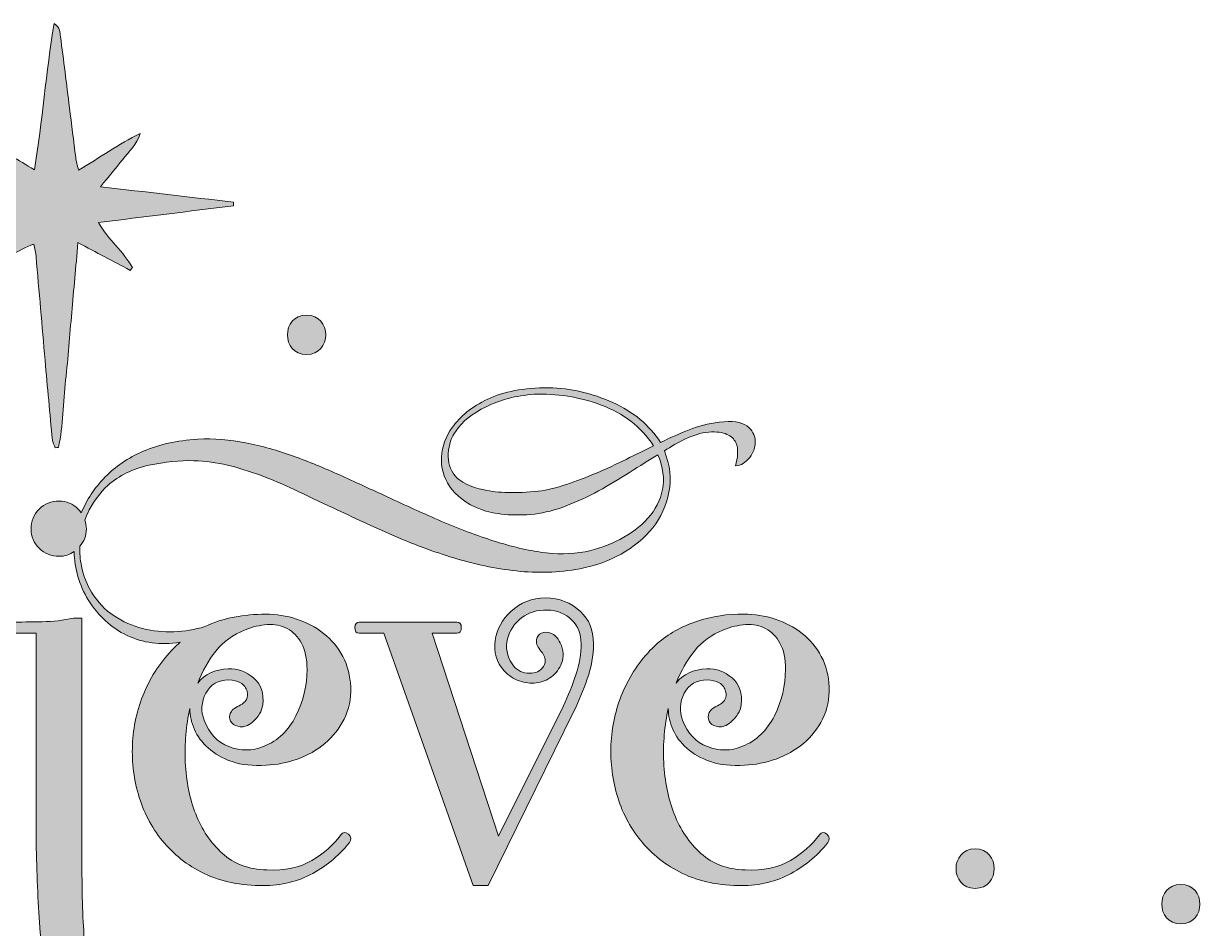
# Model space of a CAD drawing. Header units: inches. Extents: x 95 to 987, y -1033 to -47.
# Drawn here: x 500.7 to 911.5, y -361.4 to -47 of the extents above; entities that cross this region are included whole.
import ezdxf

# ---------------------------------------------------------------- set-up
doc = ezdxf.new("R2010")
doc.units = ezdxf.units.IN
doc.header["$MEASUREMENT"] = 0
doc.layers.add('Layer 1', color=7, linetype='Continuous')

# ---------------------------------------------------------------- blocks, each defined once
blk = doc.blocks.new('block 2')
at = {"layer": 'Layer 1', "true_color": 0x71020c}
h = blk.add_hatch(color=16, dxfattribs=at)
h.dxf.hatch_style = 2
edge = h.paths.add_edge_path()
edge.add_spline(control_points=[(497.9, -115.93), (494.19, -121.01), (490.85, -125.56), (487.52, -130.11), (487.79, -130.44), (488.07, -130.76), (488.34, -131.09), (493.97, -129.57), (498.58, -125.56), (504.27, -123.62), (504.55, -125.2), (504.9, -126.57), (505.02, -127.96), (506.09, -139.99), (507.11, -152.03), (508.17, -164.06), (508.98, -173.28), (509.82, -182.5), (510.71, -191.71), (510.8, -192.63), (511.33, -193.5), (511.66, -194.39), (512.04, -194.36), (512.41, -194.33), (512.78, -194.3), (514.52, -186.62), (514.39, -178.67), (515.29, -170.87), (516.19, -163.08), (516.73, -155.25), (517.42, -147.43), (518.13, -139.53), (518.82, -131.63), (519.57, -123.1), (526.02, -126.53), (531.86, -129.63), (537.7, -132.74), (537.99, -132.43), (538.27, -132.12), (538.56, -131.81), (535.41, -126.28), (530.17, -122.18), (526.68, -116.14), (542.64, -114.15), (558.1, -112.23), (573.55, -110.3), (573.56, -109.89), (573.56, -109.47), (573.57, -109.05), (558.45, -107.29), (543.33, -105.54), (527.39, -103.68), (530.31, -100.11), (532.74, -97.28), (535.01, -94.32), (537.21, -91.46), (540.14, -89.08), (541.15, -85.2), (533.74, -88.82), (527.12, -93.67), (519.76, -97.92), (519.37, -96.17), (518.98, -94.85), (518.81, -93.51), (518.05, -87.75), (517.36, -81.99), (516.64, -76.23), (515.6, -67.98), (514.6, -59.73), (513.49, -51.49), (513.3, -50.13), (513.5, -48.41), (511.29, -47.02), (508.41, -64.06), (507.3, -80.81), (504.48, -97.8), (501.41, -95.95), (498.99, -94.52), (496.59, -93.05), (494.18, -91.58), (491.85, -89.96), (489.36, -88.65), (487.03, -87.42), (485.16, -85.07), (481.26, -85.09), (486.52, -91.42), (491.28, -97.15), (496.67, -103.63), (488.28, -104.62), (480.72, -105.43), (473.18, -106.44), (465.81, -107.43), (458.31, -107.67), (451.05, -109.36), (451.07, -109.73), (451.08, -110.1), (451.1, -110.47), (466.45, -112.26), (481.79, -114.05), (497.9, -115.93)], knot_values=[0, 0, 0, 0, 1, 1, 1, 2, 2, 2, 3, 3, 3, 4, 4, 4, 5, 5, 5, 6, 6, 6, 7, 7, 7, 8, 8, 8, 9, 9, 9, 10, 10, 10, 11, 11, 11, 12, 12, 12, 13, 13, 13, 14, 14, 14, 15, 15, 15, 16, 16, 16, 17, 17, 17, 18, 18, 18, 19, 19, 19, 20, 20, 20, 21, 21, 21, 22, 22, 22, 23, 23, 23, 24, 24, 24, 25, 25, 25, 26, 26, 26, 27, 27, 27, 28, 28, 28, 29, 29, 29, 30, 30, 30, 31, 31, 31, 32, 32, 32, 33, 33, 33, 33], degree=3, periodic=1)
h = blk.add_hatch(color=16, dxfattribs=at)
h.dxf.hatch_style = 2
edge = h.paths.add_edge_path()
edge.add_spline(control_points=[(598.98, -162.01), (607.83, -162.01), (607.84, -148.27), (598.98, -148.27), (590.14, -148.27), (590.13, -162.01), (598.98, -162.01)], knot_values=[0, 0, 0, 0, 1, 1, 1, 2, 2, 2, 2], degree=3, periodic=1)
h = blk.add_hatch(color=16, dxfattribs=at)
h.dxf.hatch_style = 2
edge = h.paths.add_edge_path()
edge.add_spline(control_points=[(561.16, -191.42), (553.93, -191.88), (547.63, -193.27), (542.28, -195.61), (536.93, -197.95), (532.52, -200.92), (529.05, -204.54), (525.31, -208.38), (522.54, -212.54), (520.74, -217.02), (520.42, -216.58), (520.08, -216.14), (519.67, -215.73), (517.79, -213.85), (515.56, -212.9), (513, -212.9), (510.29, -212.9), (507.99, -213.85), (506.11, -215.73), (504.22, -217.62), (503.28, -219.91), (503.28, -222.63), (503.28, -225.19), (504.22, -227.41), (506.11, -229.3), (507.99, -231.18), (510.29, -232.12), (513, -232.12), (514.96, -232.12), (516.72, -231.56), (518.28, -230.46), (518.36, -236.44), (519.97, -242.04), (523.18, -247.27), (526.64, -252.85), (531.13, -256.96), (536.63, -259.59), (542.13, -262.23), (548.27, -263.02), (555.06, -261.97), (555.06, -261.97), (554.6, -262.42), (554.6, -262.42), (549.93, -266.64), (546.24, -271.62), (543.53, -277.34), (540.81, -283.07), (539.19, -289.06), (538.66, -295.32), (538.13, -301.57), (538.66, -307.72), (540.25, -313.74), (541.83, -319.78), (544.46, -325.2), (548.16, -330.02), (551.85, -334.85), (556.56, -338.77), (562.29, -341.78), (568.02, -344.8), (574.8, -346.38), (582.64, -346.53), (589.12, -346.68), (594.96, -345.43), (600.16, -342.8), (605.36, -340.16), (609.92, -336.43), (613.84, -331.61), (614.6, -330.55), (614.48, -329.57), (613.5, -328.67), (612.52, -327.76), (611.66, -327.84), (610.9, -328.89), (608.34, -332.36), (604.99, -335.34), (600.84, -337.82), (596.69, -340.31), (591.46, -341.41), (585.13, -341.1), (578.95, -340.95), (573.82, -339.03), (569.75, -335.34), (565.68, -331.65), (562.59, -327.08), (560.48, -321.66), (558.37, -316.23), (557.17, -310.24), (556.87, -303.68), (556.56, -297.13), (557.09, -290.91), (558.45, -285.03), (558.45, -287.44), (558.97, -289.86), (560.03, -292.27), (561.08, -294.68), (562.7, -296.87), (564.89, -298.82), (567.07, -300.78), (569.83, -302.33), (573.14, -303.46), (576.46, -304.59), (580.38, -305), (584.9, -304.7), (588.67, -304.55), (592.32, -303.83), (595.87, -302.55), (599.41, -301.27), (602.57, -299.46), (605.36, -297.13), (608.15, -294.79), (610.37, -291.97), (612.03, -288.65), (613.69, -285.33), (614.44, -281.64), (614.3, -277.57), (614.14, -273.65), (613.24, -270.11), (611.58, -266.94), (609.92, -263.78), (607.7, -261.1), (604.91, -258.91), (602.12, -256.73), (598.99, -255.07), (595.53, -253.94), (592.06, -252.81), (588.44, -252.24), (584.68, -252.24), (581.06, -252.24), (577.44, -252.58), (573.82, -253.26), (570.21, -253.94), (566.81, -255.04), (563.65, -256.54), (560.18, -257.6), (556.6, -258.2), (552.91, -258.35), (549.21, -258.5), (545.6, -258.12), (542.05, -257.22), (538.51, -256.31), (535.2, -254.85), (532.11, -252.81), (529.02, -250.78), (526.42, -248.03), (524.31, -244.56), (522.65, -241.84), (521.48, -238.83), (520.8, -235.51), (520.33, -233.22), (520.15, -230.93), (520.22, -228.64), (521.71, -226.9), (522.5, -224.9), (522.5, -222.63), (522.5, -221.52), (522.3, -220.5), (521.99, -219.53), (522.42, -218.32), (522.92, -217.13), (523.52, -215.96), (525.1, -212.87), (527.25, -210.04), (529.96, -207.48), (533.88, -204.01), (538.62, -201.68), (544.2, -200.47), (549.78, -199.26), (554.98, -198.74), (559.8, -198.88), (563.88, -199.04), (567.79, -199.56), (571.56, -200.47), (575.33, -201.37), (579.14, -202.54), (582.98, -203.97), (586.82, -205.41), (590.82, -207.1), (594.96, -209.06), (599.11, -211.02), (603.59, -213.13), (608.42, -215.39), (615.05, -218.56), (621.87, -221.69), (628.88, -224.77), (635.89, -227.87), (642.97, -230.5), (650.13, -232.69), (657.29, -234.87), (664.52, -236.38), (671.84, -237.21), (679.15, -238.04), (686.5, -237.77), (693.88, -236.42), (699, -235.51), (703.79, -233.82), (708.24, -231.33), (712.69, -228.84), (716.34, -225.79), (719.21, -222.17), (722.07, -218.56), (723.95, -214.45), (724.86, -209.85), (725.76, -205.26), (725.23, -200.47), (723.27, -195.49), (725.54, -193.99), (727.98, -192.59), (730.63, -191.31), (733.26, -190.03), (735.94, -189.24), (738.65, -188.94), (741.37, -188.79), (743.47, -189.05), (744.98, -189.73), (746.49, -190.41), (747.51, -191.35), (748.03, -192.55), (748.56, -193.76), (748.79, -195.08), (748.71, -196.51), (748.63, -197.95), (748.37, -199.34), (747.92, -200.69), (749.88, -200.55), (751.54, -199.56), (752.89, -197.75), (754.25, -195.95), (754.89, -194.02), (754.82, -191.99), (754.74, -189.95), (753.76, -188.22), (751.88, -186.79), (749.99, -185.36), (746.79, -184.94), (742.27, -185.55), (738.5, -186), (735.03, -186.87), (731.87, -188.15), (728.7, -189.43), (725.38, -190.9), (721.92, -192.55), (718, -186.53), (712.46, -181.89), (705.3, -178.65), (698.14, -175.41), (690.72, -173.71), (683.03, -173.56), (674.44, -173.56), (667.39, -174.88), (661.89, -177.52), (656.39, -180.16), (652.28, -183.44), (649.57, -187.35), (647.31, -190.52), (646.06, -193.95), (645.84, -197.64), (645.61, -201.34), (646.55, -204.69), (648.66, -207.7), (650.92, -211.17), (654.5, -213.85), (659.4, -215.73), (664.3, -217.62), (670.59, -218.18), (678.28, -217.43), (681.75, -216.97), (685.37, -216.03), (689.13, -214.6), (692.9, -213.17), (696.63, -211.43), (700.33, -209.4), (704.02, -207.36), (707.64, -205.22), (711.18, -202.96), (714.72, -200.69), (718, -198.66), (721.02, -196.85), (722.82, -201.22), (723.35, -205.26), (722.6, -208.95), (721.84, -212.64), (720.15, -215.96), (717.51, -218.9), (714.87, -221.84), (711.63, -224.29), (707.79, -226.24), (703.94, -228.2), (699.91, -229.64), (695.69, -230.54), (690.86, -231.44), (685.7, -231.48), (680.2, -230.65), (674.7, -229.83), (668.97, -228.43), (663.02, -226.47), (657.06, -224.51), (650.96, -222.17), (644.71, -219.46), (638.45, -216.75), (632.16, -213.89), (625.83, -210.87), (620.85, -208.61), (615.73, -206.27), (610.45, -203.86), (605.17, -201.45), (599.82, -199.26), (594.4, -197.3), (588.97, -195.35), (583.47, -193.8), (577.89, -192.67), (572.32, -191.54), (566.74, -191.12), (561.16, -191.42)], knot_values=[0, 0, 0, 0, 1, 1, 1, 2, 2, 2, 3, 3, 3, 4, 4, 4, 5, 5, 5, 6, 6, 6, 7, 7, 7, 8, 8, 8, 9, 9, 9, 10, 10, 10, 11, 11, 11, 12, 12, 12, 13, 13, 13, 14, 14, 14, 15, 15, 15, 16, 16, 16, 17, 17, 17, 18, 18, 18, 19, 19, 19, 20, 20, 20, 21, 21, 21, 22, 22, 22, 23, 23, 23, 24, 24, 24, 25, 25, 25, 26, 26, 26, 27, 27, 27, 28, 28, 28, 29, 29, 29, 30, 30, 30, 31, 31, 31, 32, 32, 32, 33, 33, 33, 34, 34, 34, 35, 35, 35, 36, 36, 36, 37, 37, 37, 38, 38, 38, 39, 39, 39, 40, 40, 40, 41, 41, 41, 42, 42, 42, 43, 43, 43, 44, 44, 44, 45, 45, 45, 46, 46, 46, 47, 47, 47, 48, 48, 48, 49, 49, 49, 50, 50, 50, 51, 51, 51, 52, 52, 52, 53, 53, 53, 54, 54, 54, 55, 55, 55, 56, 56, 56, 57, 57, 57, 58, 58, 58, 59, 59, 59, 60, 60, 60, 61, 61, 61, 62, 62, 62, 63, 63, 63, 64, 64, 64, 65, 65, 65, 66, 66, 66, 67, 67, 67, 68, 68, 68, 69, 69, 69, 70, 70, 70, 71, 71, 71, 72, 72, 72, 73, 73, 73, 74, 74, 74, 75, 75, 75, 76, 76, 76, 77, 77, 77, 78, 78, 78, 79, 79, 79, 80, 80, 80, 81, 81, 81, 82, 82, 82, 83, 83, 83, 84, 84, 84, 85, 85, 85, 86, 86, 86, 87, 87, 87, 88, 88, 88, 89, 89, 89, 90, 90, 90, 91, 91, 91, 92, 92, 92, 93, 93, 93, 94, 94, 94, 95, 95, 95, 96, 96, 96, 97, 97, 97, 98, 98, 98, 99, 99, 99, 100, 100, 100, 101, 101, 101, 102, 102, 102, 103, 103, 103, 104, 104, 104, 104], degree=3, periodic=1)
edge = h.paths.add_edge_path()
edge.add_spline(control_points=[(567.49, -265.02), (570.05, -261.78), (573.44, -259.33), (577.67, -257.67), (580.23, -256.62), (582.79, -256.02), (585.35, -255.86), (587.91, -255.71), (590.21, -256.17), (592.25, -257.22), (594.29, -258.28), (595.94, -259.97), (597.22, -262.31), (598.5, -264.65), (599.15, -267.7), (599.15, -271.46), (599.15, -277.04), (597.86, -282.39), (595.3, -287.52), (592.74, -292.64), (589.04, -296.19), (584.22, -298.14), (580.15, -299.8), (576.08, -299.84), (572.01, -298.26), (567.94, -296.67), (565.08, -293.62), (563.42, -289.1), (562.21, -285.93), (562.4, -282.81), (563.99, -279.72), (565.57, -276.63), (568.24, -275.08), (572.01, -275.08), (573.52, -275.08), (574.88, -275.42), (576.08, -276.1), (577.29, -276.78), (578.04, -277.79), (578.35, -279.15), (578.65, -280.06), (578.57, -280.96), (578.12, -281.86), (577.67, -282.77), (576.61, -283.6), (574.95, -284.35), (573.44, -285.11), (572.58, -286.05), (572.35, -287.18), (572.13, -288.31), (572.35, -289.25), (573.03, -290), (573.71, -290.76), (574.69, -291.21), (575.97, -291.36), (577.25, -291.51), (578.65, -290.99), (580.15, -289.78), (582.26, -287.97), (583.47, -285.93), (583.77, -283.67), (584.22, -279.76), (583.17, -276.66), (580.6, -274.4), (578.04, -272.14), (575.1, -271.09), (571.79, -271.24), (567.11, -271.39), (563.57, -273.05), (561.16, -276.21), (562.82, -271.99), (564.93, -268.26), (567.49, -265.02)], knot_values=[0, 0, 0, 0, 1, 1, 1, 2, 2, 2, 3, 3, 3, 4, 4, 4, 5, 5, 5, 6, 6, 6, 7, 7, 7, 8, 8, 8, 9, 9, 9, 10, 10, 10, 11, 11, 11, 12, 12, 12, 13, 13, 13, 14, 14, 14, 15, 15, 15, 16, 16, 16, 17, 17, 17, 18, 18, 18, 19, 19, 19, 20, 20, 20, 21, 21, 21, 22, 22, 22, 23, 23, 23, 24, 24, 24, 24], degree=3, periodic=1)
edge = h.paths.add_edge_path()
edge.add_spline(control_points=[(709.94, -198.43), (706.62, -200.09), (703.19, -201.68), (699.65, -203.18), (696.11, -204.69), (692.64, -206.01), (689.25, -207.14), (685.86, -208.27), (682.58, -209.06), (679.41, -209.51), (671.72, -210.27), (665.47, -210.12), (660.65, -209.06), (655.82, -208.01), (652.43, -206.35), (650.47, -204.09), (648.81, -201.98), (648.06, -199.41), (648.21, -196.4), (648.36, -193.38), (649.26, -190.75), (650.92, -188.48), (653.03, -185.32), (656.5, -182.53), (661.32, -180.12), (666.15, -177.71), (671.72, -176.28), (678.06, -175.82), (681.82, -175.67), (685.7, -175.9), (689.7, -176.5), (693.69, -177.11), (697.57, -178.12), (701.34, -179.55), (705.11, -180.99), (708.54, -182.87), (711.63, -185.21), (714.72, -187.55), (717.32, -190.37), (719.43, -193.69), (716.42, -195.19), (713.25, -196.78), (709.94, -198.43)], knot_values=[0, 0, 0, 0, 1, 1, 1, 2, 2, 2, 3, 3, 3, 4, 4, 4, 5, 5, 5, 6, 6, 6, 7, 7, 7, 8, 8, 8, 9, 9, 9, 10, 10, 10, 11, 11, 11, 12, 12, 12, 13, 13, 13, 14, 14, 14, 14], degree=3, periodic=1)
h = blk.add_hatch(color=16, dxfattribs=at)
h.dxf.hatch_style = 2
edge = h.paths.add_edge_path()
edge.add_spline(control_points=[(662, -346.53), (662, -346.53), (691.85, -285.93), (691.85, -285.93), (693.51, -282.47), (695.05, -278.74), (696.48, -274.74), (697.91, -270.75), (698.63, -266.64), (698.63, -262.42), (698.63, -257.75), (697.12, -254.05), (694.11, -251.34), (690.79, -248.18), (686.76, -246.59), (682.01, -246.59), (677.26, -246.59), (673.23, -248.18), (669.92, -251.34), (666.9, -254.05), (665.09, -257.41), (664.49, -261.4), (663.89, -265.4), (664.94, -268.9), (667.65, -271.92), (669.16, -273.58), (670.89, -274.74), (672.85, -275.42), (674.81, -276.1), (676.77, -276.32), (678.73, -276.1), (680.69, -275.87), (682.46, -275.16), (684.05, -273.95), (685.63, -272.75), (686.8, -271.16), (687.55, -269.2), (688.45, -267.09), (688.3, -264.76), (687.1, -262.19), (686.19, -260.39), (685.1, -259.25), (683.82, -258.8), (682.54, -258.35), (681.45, -258.35), (680.54, -258.8), (679.64, -259.25), (679.07, -260.01), (678.85, -261.06), (678.62, -262.12), (679.03, -263.32), (680.09, -264.68), (681.29, -266.04), (681.9, -267.25), (681.9, -268.3), (681.9, -269.35), (681.52, -270.26), (680.77, -271.01), (679.56, -272.37), (677.83, -272.93), (675.57, -272.71), (673.31, -272.48), (671.57, -271.39), (670.37, -269.43), (668.56, -266.72), (668.03, -263.85), (668.78, -260.84), (669.54, -257.82), (671.19, -255.34), (673.76, -253.38), (676.17, -251.57), (679.11, -250.7), (682.58, -250.78), (686.04, -250.85), (688.91, -252.02), (691.17, -254.28), (693.28, -256.39), (694.33, -259.11), (694.33, -262.42), (694.33, -266.04), (693.73, -269.65), (692.53, -273.27), (691.32, -276.89), (689.89, -280.51), (688.23, -284.12), (688.23, -284.12), (665.62, -329.35), (665.62, -329.35), (665.62, -329.35), (642.56, -258.8), (642.56, -258.8), (642.56, -258.8), (651.15, -258.8), (651.15, -258.8), (652.2, -258.8), (652.73, -258.16), (652.73, -256.88), (652.73, -255.6), (652.2, -254.96), (651.15, -254.96), (651.15, -254.96), (617.23, -254.96), (617.23, -254.96), (616.33, -254.96), (615.84, -255.6), (615.76, -256.88), (615.69, -258.16), (616.18, -258.8), (617.23, -258.8), (617.23, -258.8), (625.83, -258.8), (625.83, -258.8), (625.83, -258.8), (656.8, -346.53), (656.8, -346.53), (656.8, -346.53), (662, -346.53), (662, -346.53)], knot_values=[0, 0, 0, 0, 1, 1, 1, 2, 2, 2, 3, 3, 3, 4, 4, 4, 5, 5, 5, 6, 6, 6, 7, 7, 7, 8, 8, 8, 9, 9, 9, 10, 10, 10, 11, 11, 11, 12, 12, 12, 13, 13, 13, 14, 14, 14, 15, 15, 15, 16, 16, 16, 17, 17, 17, 18, 18, 18, 19, 19, 19, 20, 20, 20, 21, 21, 21, 22, 22, 22, 23, 23, 23, 24, 24, 24, 25, 25, 25, 26, 26, 26, 27, 27, 27, 28, 28, 28, 29, 29, 29, 30, 30, 30, 31, 31, 31, 32, 32, 32, 33, 33, 33, 34, 34, 34, 35, 35, 35, 36, 36, 36, 37, 37, 37, 38, 38, 38, 39, 39, 39, 39], degree=3, periodic=1)
h = blk.add_hatch(color=16, dxfattribs=at)
h.dxf.hatch_style = 2
edge = h.paths.add_edge_path()
edge.add_spline(control_points=[(627.64, -402.15), (630.2, -395.82), (630.42, -389.86), (628.31, -384.29), (626.2, -378.71), (621.68, -374.07), (614.75, -370.38), (607.81, -366.69), (598.39, -365.22), (586.49, -365.97), (577.44, -366.57), (567.64, -368.31), (557.09, -371.17), (546.54, -374.04), (535.46, -377.65), (523.86, -382.03), (523.25, -378.86), (522.76, -375.54), (522.39, -372.08), (522.01, -368.61), (521.71, -364.8), (521.48, -360.66), (521.26, -356.51), (521.1, -351.88), (521.03, -346.76), (520.95, -341.63), (520.92, -335.83), (520.92, -329.35), (520.92, -327.08), (520.92, -324.48), (520.92, -321.55), (520.92, -318.61), (520.92, -314.46), (520.92, -309.11), (520.92, -303.76), (520.92, -296.71), (520.92, -287.97), (520.92, -279.23), (520.92, -267.77), (520.92, -253.6), (520.92, -253.6), (517.98, -253.6), (517.98, -253.6), (514.51, -254.36), (510.89, -254.77), (507.12, -254.85), (503.35, -254.92), (499.66, -254.96), (496.05, -254.96), (494.84, -254.96), (494.27, -255.6), (494.35, -256.88), (494.43, -258.16), (494.92, -258.8), (495.82, -258.8), (495.82, -258.8), (505.09, -258.8), (505.09, -258.8), (505.09, -258.8), (505.09, -331.61), (505.09, -331.61), (505.24, -342.01), (505.65, -351.84), (506.33, -361.11), (507.01, -370.38), (508.86, -378.78), (511.87, -386.32), (507.65, -387.83), (503.51, -389.38), (499.44, -390.96), (495.37, -392.54), (491.22, -394.09), (487, -395.59), (482.48, -387.3), (475.85, -380.14), (467.11, -374.11), (461.38, -370.19), (455.12, -366.99), (448.34, -364.51), (441.56, -362.02), (434.59, -360.1), (427.42, -358.74), (420.27, -357.38), (413.03, -356.59), (405.72, -356.36), (398.41, -356.14), (391.36, -356.33), (384.58, -356.93), (373.88, -357.98), (364.27, -360.06), (355.75, -363.15), (347.24, -366.24), (339.81, -369.97), (333.48, -374.34), (323.68, -381.27), (317.46, -388.77), (314.83, -396.84), (312.19, -404.9), (312.42, -412.4), (315.5, -419.33), (318.59, -426.27), (324.21, -432.03), (332.35, -436.63), (340.49, -441.23), (350.36, -443.45), (361.97, -443.3), (372.67, -443.15), (384.13, -441.79), (396.34, -439.23), (408.54, -436.67), (420.41, -433.61), (431.95, -430.07), (443.48, -426.53), (454.18, -422.87), (464.05, -419.11), (473.93, -415.34), (481.95, -412.17), (488.13, -409.61), (489.04, -414.13), (489.45, -418.77), (489.37, -423.52), (489.3, -428.27), (488.66, -432.82), (487.45, -437.2), (486.25, -441.57), (484.48, -445.71), (482.14, -449.63), (479.8, -453.55), (476.75, -456.94), (472.98, -459.81), (469.06, -462.82), (464.2, -465.23), (458.4, -467.04), (452.6, -468.85), (446.95, -469.56), (441.44, -469.19), (435.94, -468.81), (431.01, -467.08), (426.63, -463.99), (422.26, -460.9), (419.62, -455.96), (418.72, -449.18), (418.42, -447.22), (417.59, -445.82), (416.23, -445), (414.87, -444.17), (413.56, -443.9), (412.27, -444.2), (411, -444.51), (410.01, -445.48), (409.34, -447.14), (408.66, -448.8), (408.92, -451.21), (410.13, -454.38), (412.09, -459.96), (415.71, -464.18), (420.98, -467.04), (426.26, -469.9), (432.14, -471.64), (438.62, -472.24), (445.1, -472.84), (451.62, -472.28), (458.17, -470.55), (464.73, -468.81), (470.42, -466.14), (475.25, -462.52), (479.31, -459.35), (482.63, -455.66), (485.19, -451.44), (487.76, -447.22), (489.64, -442.74), (490.85, -437.99), (492.05, -433.24), (492.65, -428.34), (492.65, -423.29), (492.65, -418.24), (492.13, -413.23), (491.07, -408.25), (495.44, -406.6), (499.7, -404.86), (503.84, -403.06), (507.99, -401.25), (512.25, -399.36), (516.62, -397.4), (521.14, -405.54), (527.32, -412.06), (535.16, -416.96), (543, -421.86), (551.48, -425.21), (560.6, -427.02), (569.71, -428.83), (578.95, -429.02), (588.3, -427.59), (597.64, -426.15), (605.93, -423.1), (613.17, -418.43), (620.25, -413.91), (625.07, -408.48), (627.64, -402.15)], knot_values=[0, 0, 0, 0, 1, 1, 1, 2, 2, 2, 3, 3, 3, 4, 4, 4, 5, 5, 5, 6, 6, 6, 7, 7, 7, 8, 8, 8, 9, 9, 9, 10, 10, 10, 11, 11, 11, 12, 12, 12, 13, 13, 13, 14, 14, 14, 15, 15, 15, 16, 16, 16, 17, 17, 17, 18, 18, 18, 19, 19, 19, 20, 20, 20, 21, 21, 21, 22, 22, 22, 23, 23, 23, 24, 24, 24, 25, 25, 25, 26, 26, 26, 27, 27, 27, 28, 28, 28, 29, 29, 29, 30, 30, 30, 31, 31, 31, 32, 32, 32, 33, 33, 33, 34, 34, 34, 35, 35, 35, 36, 36, 36, 37, 37, 37, 38, 38, 38, 39, 39, 39, 40, 40, 40, 41, 41, 41, 42, 42, 42, 43, 43, 43, 44, 44, 44, 45, 45, 45, 46, 46, 46, 47, 47, 47, 48, 48, 48, 49, 49, 49, 50, 50, 50, 51, 51, 51, 52, 52, 52, 53, 53, 53, 54, 54, 54, 55, 55, 55, 56, 56, 56, 57, 57, 57, 58, 58, 58, 59, 59, 59, 60, 60, 60, 61, 61, 61, 62, 62, 62, 63, 63, 63, 64, 64, 64, 65, 65, 65, 66, 66, 66, 66], degree=3, periodic=1)
edge = h.paths.add_edge_path()
edge.add_spline(control_points=[(454.56, -407.58), (444.23, -411.19), (433.75, -414.59), (423.13, -417.75), (412.5, -420.92), (401.95, -423.59), (391.47, -425.78), (381, -427.96), (370.94, -429.28), (361.29, -429.73), (351.79, -430.19), (343.43, -428.94), (336.19, -426), (328.96, -423.06), (323.76, -419.07), (320.59, -414.02), (317.43, -408.97), (316.75, -403.24), (318.56, -396.84), (320.36, -390.43), (325.64, -384.06), (334.38, -377.73), (340.56, -373.36), (347.84, -369.63), (356.2, -366.54), (364.57, -363.45), (374.1, -361.37), (384.8, -360.32), (391.44, -359.72), (398.29, -359.49), (405.38, -359.64), (412.47, -359.79), (419.51, -360.51), (426.52, -361.79), (433.53, -363.07), (440.35, -364.96), (446.98, -367.44), (453.62, -369.93), (459.64, -373.06), (465.07, -376.83), (473.36, -382.4), (479.69, -389.11), (484.06, -396.95), (474.72, -400.42), (464.88, -403.96), (454.56, -407.58)], knot_values=[0, 0, 0, 0, 1, 1, 1, 2, 2, 2, 3, 3, 3, 4, 4, 4, 5, 5, 5, 6, 6, 6, 7, 7, 7, 8, 8, 8, 9, 9, 9, 10, 10, 10, 11, 11, 11, 12, 12, 12, 13, 13, 13, 14, 14, 14, 15, 15, 15, 15], degree=3, periodic=1)
edge = h.paths.add_edge_path()
edge.add_spline(control_points=[(611.36, -415.26), (607.44, -417.83), (602.88, -419.86), (597.68, -421.37), (592.48, -422.87), (587.09, -423.74), (581.51, -423.97), (575.93, -424.2), (570.28, -423.78), (564.55, -422.73), (558.82, -421.67), (553.48, -419.9), (548.5, -417.41), (543.53, -414.93), (539.04, -411.72), (535.05, -407.8), (531.05, -403.88), (528, -399.13), (525.89, -393.56), (537.65, -388.73), (548.95, -384.44), (559.81, -380.67), (570.66, -376.9), (580.3, -374.49), (588.75, -373.44), (599.9, -372.08), (608.49, -372.79), (614.52, -375.58), (620.55, -378.37), (624.32, -382.06), (625.83, -386.66), (627.33, -391.26), (626.77, -396.23), (624.13, -401.58), (621.49, -406.93), (617.24, -411.49), (611.36, -415.26)], knot_values=[0, 0, 0, 0, 1, 1, 1, 2, 2, 2, 3, 3, 3, 4, 4, 4, 5, 5, 5, 6, 6, 6, 7, 7, 7, 8, 8, 8, 9, 9, 9, 10, 10, 10, 11, 11, 11, 12, 12, 12, 12], degree=3, periodic=1)
h = blk.add_hatch(color=16, dxfattribs=at)
h.dxf.hatch_style = 2
edge = h.paths.add_edge_path()
edge.add_spline(control_points=[(734.47, -254.73), (729.11, -256.54), (724.55, -259.11), (720.79, -262.42), (716.11, -266.64), (712.42, -271.62), (709.71, -277.34), (707, -283.07), (705.37, -289.06), (704.85, -295.32), (704.32, -301.57), (704.85, -307.72), (706.43, -313.74), (708.01, -319.78), (710.65, -325.2), (714.34, -330.02), (718.04, -334.85), (722.75, -338.77), (728.48, -341.78), (734.2, -344.8), (740.98, -346.38), (748.83, -346.53), (755.3, -346.68), (761.15, -345.43), (766.35, -342.8), (771.55, -340.16), (776.1, -336.43), (780.03, -331.61), (780.78, -330.55), (780.67, -329.57), (779.69, -328.67), (778.71, -327.76), (777.84, -327.84), (777.09, -328.89), (774.52, -332.36), (771.17, -335.34), (767.03, -337.82), (762.88, -340.31), (757.64, -341.41), (751.31, -341.1), (745.13, -340.95), (740.01, -339.03), (735.94, -335.34), (731.87, -331.65), (728.78, -327.08), (726.67, -321.66), (724.55, -316.23), (723.35, -310.24), (723.05, -303.68), (722.75, -297.13), (723.27, -290.91), (724.63, -285.03), (724.63, -287.44), (725.16, -289.86), (726.21, -292.27), (727.27, -294.68), (728.89, -296.87), (731.08, -298.82), (733.26, -300.78), (736.01, -302.33), (739.33, -303.46), (742.64, -304.59), (746.56, -305), (751.09, -304.7), (754.85, -304.55), (758.51, -303.83), (762.05, -302.55), (765.59, -301.27), (768.76, -299.46), (771.55, -297.13), (774.34, -294.79), (776.56, -291.97), (778.22, -288.65), (779.88, -285.33), (780.63, -281.64), (780.48, -277.57), (780.33, -273.65), (779.42, -270.11), (777.77, -266.94), (776.1, -263.78), (773.88, -261.1), (771.09, -258.91), (768.3, -256.73), (765.18, -255.07), (761.71, -253.94), (758.24, -252.81), (754.62, -252.24), (750.86, -252.24), (745.28, -252.1), (739.82, -252.92), (734.47, -254.73)], knot_values=[0, 0, 0, 0, 1, 1, 1, 2, 2, 2, 3, 3, 3, 4, 4, 4, 5, 5, 5, 6, 6, 6, 7, 7, 7, 8, 8, 8, 9, 9, 9, 10, 10, 10, 11, 11, 11, 12, 12, 12, 13, 13, 13, 14, 14, 14, 15, 15, 15, 16, 16, 16, 17, 17, 17, 18, 18, 18, 19, 19, 19, 20, 20, 20, 21, 21, 21, 22, 22, 22, 23, 23, 23, 24, 24, 24, 25, 25, 25, 26, 26, 26, 27, 27, 27, 28, 28, 28, 29, 29, 29, 30, 30, 30, 30], degree=3, periodic=1)
edge = h.paths.add_edge_path()
edge.add_spline(control_points=[(758.43, -257.22), (760.47, -258.28), (762.13, -259.97), (763.41, -262.31), (764.69, -264.65), (765.33, -267.7), (765.33, -271.46), (765.33, -277.04), (764.05, -282.39), (761.49, -287.52), (758.92, -292.64), (755.23, -296.19), (750.41, -298.14), (746.34, -299.8), (742.27, -299.84), (738.2, -298.26), (734.13, -296.67), (731.26, -293.62), (729.61, -289.1), (728.4, -285.93), (728.59, -282.81), (730.17, -279.72), (731.75, -276.63), (734.43, -275.08), (738.2, -275.08), (739.7, -275.08), (741.06, -275.42), (742.27, -276.1), (743.47, -276.78), (744.23, -277.79), (744.53, -279.15), (744.83, -280.06), (744.75, -280.96), (744.3, -281.86), (743.85, -282.77), (742.8, -283.6), (741.14, -284.35), (739.63, -285.11), (738.76, -286.05), (738.54, -287.18), (738.31, -288.31), (738.54, -289.25), (739.22, -290), (739.89, -290.76), (740.87, -291.21), (742.15, -291.36), (743.43, -291.51), (744.83, -290.99), (746.34, -289.78), (748.45, -287.97), (749.65, -285.93), (749.96, -283.67), (750.41, -279.76), (749.35, -276.66), (746.79, -274.4), (744.23, -272.14), (741.28, -271.09), (737.97, -271.24), (733.3, -271.39), (729.76, -273.05), (727.35, -276.21), (729, -271.99), (731.11, -268.26), (733.68, -265.02), (736.24, -261.78), (739.63, -259.33), (743.85, -257.67), (746.41, -256.62), (748.97, -256.02), (751.54, -255.86), (754.1, -255.71), (756.4, -256.17), (758.43, -257.22)], knot_values=[0, 0, 0, 0, 1, 1, 1, 2, 2, 2, 3, 3, 3, 4, 4, 4, 5, 5, 5, 6, 6, 6, 7, 7, 7, 8, 8, 8, 9, 9, 9, 10, 10, 10, 11, 11, 11, 12, 12, 12, 13, 13, 13, 14, 14, 14, 15, 15, 15, 16, 16, 16, 17, 17, 17, 18, 18, 18, 19, 19, 19, 20, 20, 20, 21, 21, 21, 22, 22, 22, 23, 23, 23, 24, 24, 24, 24], degree=3, periodic=1)
h = blk.add_hatch(color=16, dxfattribs=at)
h.dxf.hatch_style = 2
edge = h.paths.add_edge_path()
edge.add_spline(control_points=[(831.19, -347.51), (840.04, -347.51), (840.05, -333.77), (831.19, -333.77), (822.35, -333.77), (822.34, -347.51), (831.19, -347.51)], knot_values=[0, 0, 0, 0, 1, 1, 1, 2, 2, 2, 2], degree=3, periodic=1)
h = blk.add_hatch(color=16, dxfattribs=at)
h.dxf.hatch_style = 2
edge = h.paths.add_edge_path()
edge.add_spline(control_points=[(902.64, -359.87), (911.48, -359.87), (911.5, -346.13), (902.64, -346.13), (893.8, -346.13), (893.79, -359.87), (902.64, -359.87)], knot_values=[0, 0, 0, 0, 1, 1, 1, 2, 2, 2, 2], degree=3, periodic=1)
at = {"layer": 'Layer 1', "lineweight": 0}
for points, knots in [([(497.9, -115.93), (494.19, -121.01), (490.85, -125.56), (487.52, -130.11), (487.79, -130.44), (488.07, -130.76), (488.34, -131.09), (493.97, -129.57), (498.58, -125.56), (504.27, -123.62), (504.55, -125.2), (504.9, -126.57), (505.02, -127.96), (506.09, -139.99), (507.11, -152.03), (508.17, -164.06), (508.98, -173.28), (509.82, -182.5), (510.71, -191.71), (510.8, -192.63), (511.33, -193.5), (511.66, -194.39), (512.04, -194.36), (512.41, -194.33), (512.78, -194.3), (514.52, -186.62), (514.39, -178.67), (515.29, -170.87), (516.19, -163.08), (516.73, -155.25), (517.42, -147.43), (518.13, -139.53), (518.82, -131.63), (519.57, -123.1), (526.02, -126.53), (531.86, -129.63), (537.7, -132.74), (537.99, -132.43), (538.27, -132.12), (538.56, -131.81), (535.41, -126.28), (530.17, -122.18), (526.68, -116.14), (542.64, -114.15), (558.1, -112.23), (573.55, -110.3), (573.56, -109.89), (573.56, -109.47), (573.57, -109.05), (558.45, -107.29), (543.33, -105.54), (527.39, -103.68), (530.31, -100.11), (532.74, -97.28), (535.01, -94.32), (537.21, -91.46), (540.14, -89.08), (541.15, -85.2), (533.74, -88.82), (527.12, -93.67), (519.76, -97.92), (519.37, -96.17), (518.98, -94.85), (518.81, -93.51), (518.05, -87.75), (517.36, -81.99), (516.64, -76.23), (515.6, -67.98), (514.6, -59.73), (513.49, -51.49), (513.3, -50.13), (513.5, -48.41), (511.29, -47.02), (508.41, -64.06), (507.3, -80.81), (504.48, -97.8), (501.41, -95.95), (498.99, -94.52), (496.59, -93.05), (494.18, -91.58), (491.85, -89.96), (489.36, -88.65), (487.03, -87.42), (485.16, -85.07), (481.26, -85.09), (486.52, -91.42), (491.28, -97.15), (496.67, -103.63), (488.28, -104.62), (480.72, -105.43), (473.18, -106.44), (465.81, -107.43), (458.31, -107.67), (451.05, -109.36), (451.07, -109.73), (451.08, -110.1), (451.1, -110.47), (466.45, -112.26), (481.79, -114.05), (497.9, -115.93)], [0, 0, 0, 0, 1, 1, 1, 2, 2, 2, 3, 3, 3, 4, 4, 4, 5, 5, 5, 6, 6, 6, 7, 7, 7, 8, 8, 8, 9, 9, 9, 10, 10, 10, 11, 11, 11, 12, 12, 12, 13, 13, 13, 14, 14, 14, 15, 15, 15, 16, 16, 16, 17, 17, 17, 18, 18, 18, 19, 19, 19, 20, 20, 20, 21, 21, 21, 22, 22, 22, 23, 23, 23, 24, 24, 24, 25, 25, 25, 26, 26, 26, 27, 27, 27, 28, 28, 28, 29, 29, 29, 30, 30, 30, 31, 31, 31, 32, 32, 32, 33, 33, 33, 33]), ([(598.98, -162.01), (607.83, -162.01), (607.84, -148.27), (598.98, -148.27), (590.14, -148.27), (590.13, -162.01), (598.98, -162.01)], [0, 0, 0, 0, 1, 1, 1, 2, 2, 2, 2]), ([(561.16, -191.42), (553.93, -191.88), (547.63, -193.27), (542.28, -195.61), (536.93, -197.95), (532.52, -200.92), (529.05, -204.54), (525.31, -208.38), (522.54, -212.54), (520.74, -217.02), (520.42, -216.58), (520.08, -216.14), (519.67, -215.73), (517.79, -213.85), (515.56, -212.9), (513, -212.9), (510.29, -212.9), (507.99, -213.85), (506.11, -215.73), (504.22, -217.62), (503.28, -219.91), (503.28, -222.63), (503.28, -225.19), (504.22, -227.41), (506.11, -229.3), (507.99, -231.18), (510.29, -232.12), (513, -232.12), (514.96, -232.12), (516.72, -231.56), (518.28, -230.46), (518.36, -236.44), (519.97, -242.04), (523.18, -247.27), (526.64, -252.85), (531.13, -256.96), (536.63, -259.59), (542.13, -262.23), (548.27, -263.02), (555.06, -261.97), (555.06, -261.97), (554.6, -262.42), (554.6, -262.42), (549.93, -266.64), (546.24, -271.62), (543.53, -277.34), (540.81, -283.07), (539.19, -289.06), (538.66, -295.32), (538.13, -301.57), (538.66, -307.72), (540.25, -313.74), (541.83, -319.78), (544.46, -325.2), (548.16, -330.02), (551.85, -334.85), (556.56, -338.77), (562.29, -341.78), (568.02, -344.8), (574.8, -346.38), (582.64, -346.53), (589.12, -346.68), (594.96, -345.43), (600.16, -342.8), (605.36, -340.16), (609.92, -336.43), (613.84, -331.61), (614.6, -330.55), (614.48, -329.57), (613.5, -328.67), (612.52, -327.76), (611.66, -327.84), (610.9, -328.89), (608.34, -332.36), (604.99, -335.34), (600.84, -337.82), (596.69, -340.31), (591.46, -341.41), (585.13, -341.1), (578.95, -340.95), (573.82, -339.03), (569.75, -335.34), (565.68, -331.65), (562.59, -327.08), (560.48, -321.66), (558.37, -316.23), (557.17, -310.24), (556.87, -303.68), (556.56, -297.13), (557.09, -290.91), (558.45, -285.03), (558.45, -287.44), (558.97, -289.86), (560.03, -292.27), (561.08, -294.68), (562.7, -296.87), (564.89, -298.82), (567.07, -300.78), (569.83, -302.33), (573.14, -303.46), (576.46, -304.59), (580.38, -305), (584.9, -304.7), (588.67, -304.55), (592.32, -303.83), (595.87, -302.55), (599.41, -301.27), (602.57, -299.46), (605.36, -297.13), (608.15, -294.79), (610.37, -291.97), (612.03, -288.65), (613.69, -285.33), (614.44, -281.64), (614.3, -277.57), (614.14, -273.65), (613.24, -270.11), (611.58, -266.94), (609.92, -263.78), (607.7, -261.1), (604.91, -258.91), (602.12, -256.73), (598.99, -255.07), (595.53, -253.94), (592.06, -252.81), (588.44, -252.24), (584.68, -252.24), (581.06, -252.24), (577.44, -252.58), (573.82, -253.26), (570.21, -253.94), (566.81, -255.04), (563.65, -256.54), (560.18, -257.6), (556.6, -258.2), (552.91, -258.35), (549.21, -258.5), (545.6, -258.12), (542.05, -257.22), (538.51, -256.31), (535.2, -254.85), (532.11, -252.81), (529.02, -250.78), (526.42, -248.03), (524.31, -244.56), (522.65, -241.84), (521.48, -238.83), (520.8, -235.51), (520.33, -233.22), (520.15, -230.93), (520.22, -228.64), (521.71, -226.9), (522.5, -224.9), (522.5, -222.63), (522.5, -221.52), (522.3, -220.5), (521.99, -219.53), (522.42, -218.32), (522.92, -217.13), (523.52, -215.96), (525.1, -212.87), (527.25, -210.04), (529.96, -207.48), (533.88, -204.01), (538.62, -201.68), (544.2, -200.47), (549.78, -199.26), (554.98, -198.74), (559.8, -198.88), (563.88, -199.04), (567.79, -199.56), (571.56, -200.47), (575.33, -201.37), (579.14, -202.54), (582.98, -203.97), (586.82, -205.41), (590.82, -207.1), (594.96, -209.06), (599.11, -211.02), (603.59, -213.13), (608.42, -215.39), (615.05, -218.56), (621.87, -221.69), (628.88, -224.77), (635.89, -227.87), (642.97, -230.5), (650.13, -232.69), (657.29, -234.87), (664.52, -236.38), (671.84, -237.21), (679.15, -238.04), (686.5, -237.77), (693.88, -236.42), (699, -235.51), (703.79, -233.82), (708.24, -231.33), (712.69, -228.84), (716.34, -225.79), (719.21, -222.17), (722.07, -218.56), (723.95, -214.45), (724.86, -209.85), (725.76, -205.26), (725.23, -200.47), (723.27, -195.49), (725.54, -193.99), (727.98, -192.59), (730.63, -191.31), (733.26, -190.03), (735.94, -189.24), (738.65, -188.94), (741.37, -188.79), (743.47, -189.05), (744.98, -189.73), (746.49, -190.41), (747.51, -191.35), (748.03, -192.55), (748.56, -193.76), (748.79, -195.08), (748.71, -196.51), (748.63, -197.95), (748.37, -199.34), (747.92, -200.69), (749.88, -200.55), (751.54, -199.56), (752.89, -197.75), (754.25, -195.95), (754.89, -194.02), (754.82, -191.99), (754.74, -189.95), (753.76, -188.22), (751.88, -186.79), (749.99, -185.36), (746.79, -184.94), (742.27, -185.55), (738.5, -186), (735.03, -186.87), (731.87, -188.15), (728.7, -189.43), (725.38, -190.9), (721.92, -192.55), (718, -186.53), (712.46, -181.89), (705.3, -178.65), (698.14, -175.41), (690.72, -173.71), (683.03, -173.56), (674.44, -173.56), (667.39, -174.88), (661.89, -177.52), (656.39, -180.16), (652.28, -183.44), (649.57, -187.35), (647.31, -190.52), (646.06, -193.95), (645.84, -197.64), (645.61, -201.34), (646.55, -204.69), (648.66, -207.7), (650.92, -211.17), (654.5, -213.85), (659.4, -215.73), (664.3, -217.62), (670.59, -218.18), (678.28, -217.43), (681.75, -216.97), (685.37, -216.03), (689.13, -214.6), (692.9, -213.17), (696.63, -211.43), (700.33, -209.4), (704.02, -207.36), (707.64, -205.22), (711.18, -202.96), (714.72, -200.69), (718, -198.66), (721.02, -196.85), (722.82, -201.22), (723.35, -205.26), (722.6, -208.95), (721.84, -212.64), (720.15, -215.96), (717.51, -218.9), (714.87, -221.84), (711.63, -224.29), (707.79, -226.24), (703.94, -228.2), (699.91, -229.64), (695.69, -230.54), (690.86, -231.44), (685.7, -231.48), (680.2, -230.65), (674.7, -229.83), (668.97, -228.43), (663.02, -226.47), (657.06, -224.51), (650.96, -222.17), (644.71, -219.46), (638.45, -216.75), (632.16, -213.89), (625.83, -210.87), (620.85, -208.61), (615.73, -206.27), (610.45, -203.86), (605.17, -201.45), (599.82, -199.26), (594.4, -197.3), (588.97, -195.35), (583.47, -193.8), (577.89, -192.67), (572.32, -191.54), (566.74, -191.12), (561.16, -191.42)], [0, 0, 0, 0, 1, 1, 1, 2, 2, 2, 3, 3, 3, 4, 4, 4, 5, 5, 5, 6, 6, 6, 7, 7, 7, 8, 8, 8, 9, 9, 9, 10, 10, 10, 11, 11, 11, 12, 12, 12, 13, 13, 13, 14, 14, 14, 15, 15, 15, 16, 16, 16, 17, 17, 17, 18, 18, 18, 19, 19, 19, 20, 20, 20, 21, 21, 21, 22, 22, 22, 23, 23, 23, 24, 24, 24, 25, 25, 25, 26, 26, 26, 27, 27, 27, 28, 28, 28, 29, 29, 29, 30, 30, 30, 31, 31, 31, 32, 32, 32, 33, 33, 33, 34, 34, 34, 35, 35, 35, 36, 36, 36, 37, 37, 37, 38, 38, 38, 39, 39, 39, 40, 40, 40, 41, 41, 41, 42, 42, 42, 43, 43, 43, 44, 44, 44, 45, 45, 45, 46, 46, 46, 47, 47, 47, 48, 48, 48, 49, 49, 49, 50, 50, 50, 51, 51, 51, 52, 52, 52, 53, 53, 53, 54, 54, 54, 55, 55, 55, 56, 56, 56, 57, 57, 57, 58, 58, 58, 59, 59, 59, 60, 60, 60, 61, 61, 61, 62, 62, 62, 63, 63, 63, 64, 64, 64, 65, 65, 65, 66, 66, 66, 67, 67, 67, 68, 68, 68, 69, 69, 69, 70, 70, 70, 71, 71, 71, 72, 72, 72, 73, 73, 73, 74, 74, 74, 75, 75, 75, 76, 76, 76, 77, 77, 77, 78, 78, 78, 79, 79, 79, 80, 80, 80, 81, 81, 81, 82, 82, 82, 83, 83, 83, 84, 84, 84, 85, 85, 85, 86, 86, 86, 87, 87, 87, 88, 88, 88, 89, 89, 89, 90, 90, 90, 91, 91, 91, 92, 92, 92, 93, 93, 93, 94, 94, 94, 95, 95, 95, 96, 96, 96, 97, 97, 97, 98, 98, 98, 99, 99, 99, 100, 100, 100, 101, 101, 101, 102, 102, 102, 103, 103, 103, 104, 104, 104, 104]), ([(709.94, -198.43), (706.62, -200.09), (703.19, -201.68), (699.65, -203.18), (696.11, -204.69), (692.64, -206.01), (689.25, -207.14), (685.86, -208.27), (682.58, -209.06), (679.41, -209.51), (671.72, -210.27), (665.47, -210.12), (660.65, -209.06), (655.82, -208.01), (652.43, -206.35), (650.47, -204.09), (648.81, -201.98), (648.06, -199.41), (648.21, -196.4), (648.36, -193.38), (649.26, -190.75), (650.92, -188.48), (653.03, -185.32), (656.5, -182.53), (661.32, -180.12), (666.15, -177.71), (671.72, -176.28), (678.06, -175.82), (681.82, -175.67), (685.7, -175.9), (689.7, -176.5), (693.69, -177.11), (697.57, -178.12), (701.34, -179.55), (705.11, -180.99), (708.54, -182.87), (711.63, -185.21), (714.72, -187.55), (717.32, -190.37), (719.43, -193.69), (716.42, -195.19), (713.25, -196.78), (709.94, -198.43)], [0, 0, 0, 0, 1, 1, 1, 2, 2, 2, 3, 3, 3, 4, 4, 4, 5, 5, 5, 6, 6, 6, 7, 7, 7, 8, 8, 8, 9, 9, 9, 10, 10, 10, 11, 11, 11, 12, 12, 12, 13, 13, 13, 14, 14, 14, 14]), ([(662, -346.53), (662, -346.53), (691.85, -285.93), (691.85, -285.93), (693.51, -282.47), (695.05, -278.74), (696.48, -274.74), (697.91, -270.75), (698.63, -266.64), (698.63, -262.42), (698.63, -257.75), (697.12, -254.05), (694.11, -251.34), (690.79, -248.18), (686.76, -246.59), (682.01, -246.59), (677.26, -246.59), (673.23, -248.18), (669.92, -251.34), (666.9, -254.05), (665.09, -257.41), (664.49, -261.4), (663.89, -265.4), (664.94, -268.9), (667.65, -271.92), (669.16, -273.58), (670.89, -274.74), (672.85, -275.42), (674.81, -276.1), (676.77, -276.32), (678.73, -276.1), (680.69, -275.87), (682.46, -275.16), (684.05, -273.95), (685.63, -272.75), (686.8, -271.16), (687.55, -269.2), (688.45, -267.09), (688.3, -264.76), (687.1, -262.19), (686.19, -260.39), (685.1, -259.25), (683.82, -258.8), (682.54, -258.35), (681.45, -258.35), (680.54, -258.8), (679.64, -259.25), (679.07, -260.01), (678.85, -261.06), (678.62, -262.12), (679.03, -263.32), (680.09, -264.68), (681.29, -266.04), (681.9, -267.25), (681.9, -268.3), (681.9, -269.35), (681.52, -270.26), (680.77, -271.01), (679.56, -272.37), (677.83, -272.93), (675.57, -272.71), (673.31, -272.48), (671.57, -271.39), (670.37, -269.43), (668.56, -266.72), (668.03, -263.85), (668.78, -260.84), (669.54, -257.82), (671.19, -255.34), (673.76, -253.38), (676.17, -251.57), (679.11, -250.7), (682.58, -250.78), (686.04, -250.85), (688.91, -252.02), (691.17, -254.28), (693.28, -256.39), (694.33, -259.11), (694.33, -262.42), (694.33, -266.04), (693.73, -269.65), (692.53, -273.27), (691.32, -276.89), (689.89, -280.51), (688.23, -284.12), (688.23, -284.12), (665.62, -329.35), (665.62, -329.35), (665.62, -329.35), (642.56, -258.8), (642.56, -258.8), (642.56, -258.8), (651.15, -258.8), (651.15, -258.8), (652.2, -258.8), (652.73, -258.16), (652.73, -256.88), (652.73, -255.6), (652.2, -254.96), (651.15, -254.96), (651.15, -254.96), (617.23, -254.96), (617.23, -254.96), (616.33, -254.96), (615.84, -255.6), (615.76, -256.88), (615.69, -258.16), (616.18, -258.8), (617.23, -258.8), (617.23, -258.8), (625.83, -258.8), (625.83, -258.8), (625.83, -258.8), (656.8, -346.53), (656.8, -346.53), (656.8, -346.53), (662, -346.53), (662, -346.53)], [0, 0, 0, 0, 1, 1, 1, 2, 2, 2, 3, 3, 3, 4, 4, 4, 5, 5, 5, 6, 6, 6, 7, 7, 7, 8, 8, 8, 9, 9, 9, 10, 10, 10, 11, 11, 11, 12, 12, 12, 13, 13, 13, 14, 14, 14, 15, 15, 15, 16, 16, 16, 17, 17, 17, 18, 18, 18, 19, 19, 19, 20, 20, 20, 21, 21, 21, 22, 22, 22, 23, 23, 23, 24, 24, 24, 25, 25, 25, 26, 26, 26, 27, 27, 27, 28, 28, 28, 29, 29, 29, 30, 30, 30, 31, 31, 31, 32, 32, 32, 33, 33, 33, 34, 34, 34, 35, 35, 35, 36, 36, 36, 37, 37, 37, 38, 38, 38, 39, 39, 39, 39]), ([(627.64, -402.15), (630.2, -395.82), (630.42, -389.86), (628.31, -384.29), (626.2, -378.71), (621.68, -374.07), (614.75, -370.38), (607.81, -366.69), (598.39, -365.22), (586.49, -365.97), (577.44, -366.57), (567.64, -368.31), (557.09, -371.17), (546.54, -374.04), (535.46, -377.65), (523.86, -382.03), (523.25, -378.86), (522.76, -375.54), (522.39, -372.08), (522.01, -368.61), (521.71, -364.8), (521.48, -360.66), (521.26, -356.51), (521.1, -351.88), (521.03, -346.76), (520.95, -341.63), (520.92, -335.83), (520.92, -329.35), (520.92, -327.08), (520.92, -324.48), (520.92, -321.55), (520.92, -318.61), (520.92, -314.46), (520.92, -309.11), (520.92, -303.76), (520.92, -296.71), (520.92, -287.97), (520.92, -279.23), (520.92, -267.77), (520.92, -253.6), (520.92, -253.6), (517.98, -253.6), (517.98, -253.6), (514.51, -254.36), (510.89, -254.77), (507.12, -254.85), (503.35, -254.92), (499.66, -254.96), (496.05, -254.96), (494.84, -254.96), (494.27, -255.6), (494.35, -256.88), (494.43, -258.16), (494.92, -258.8), (495.82, -258.8), (495.82, -258.8), (505.09, -258.8), (505.09, -258.8), (505.09, -258.8), (505.09, -331.61), (505.09, -331.61), (505.24, -342.01), (505.65, -351.84), (506.33, -361.11), (507.01, -370.38), (508.86, -378.78), (511.87, -386.32), (507.65, -387.83), (503.51, -389.38), (499.44, -390.96), (495.37, -392.54), (491.22, -394.09), (487, -395.59), (482.48, -387.3), (475.85, -380.14), (467.11, -374.11), (461.38, -370.19), (455.12, -366.99), (448.34, -364.51), (441.56, -362.02), (434.59, -360.1), (427.42, -358.74), (420.27, -357.38), (413.03, -356.59), (405.72, -356.36), (398.41, -356.14), (391.36, -356.33), (384.58, -356.93), (373.88, -357.98), (364.27, -360.06), (355.75, -363.15), (347.24, -366.24), (339.81, -369.97), (333.48, -374.34), (323.68, -381.27), (317.46, -388.77), (314.83, -396.84), (312.19, -404.9), (312.42, -412.4), (315.5, -419.33), (318.59, -426.27), (324.21, -432.03), (332.35, -436.63), (340.49, -441.23), (350.36, -443.45), (361.97, -443.3), (372.67, -443.15), (384.13, -441.79), (396.34, -439.23), (408.54, -436.67), (420.41, -433.61), (431.95, -430.07), (443.48, -426.53), (454.18, -422.87), (464.05, -419.11), (473.93, -415.34), (481.95, -412.17), (488.13, -409.61), (489.04, -414.13), (489.45, -418.77), (489.37, -423.52), (489.3, -428.27), (488.66, -432.82), (487.45, -437.2), (486.25, -441.57), (484.48, -445.71), (482.14, -449.63), (479.8, -453.55), (476.75, -456.94), (472.98, -459.81), (469.06, -462.82), (464.2, -465.23), (458.4, -467.04), (452.6, -468.85), (446.95, -469.56), (441.44, -469.19), (435.94, -468.81), (431.01, -467.08), (426.63, -463.99), (422.26, -460.9), (419.62, -455.96), (418.72, -449.18), (418.42, -447.22), (417.59, -445.82), (416.23, -445), (414.87, -444.17), (413.56, -443.9), (412.27, -444.2), (411, -444.51), (410.01, -445.48), (409.34, -447.14), (408.66, -448.8), (408.92, -451.21), (410.13, -454.38), (412.09, -459.96), (415.71, -464.18), (420.98, -467.04), (426.26, -469.9), (432.14, -471.64), (438.62, -472.24), (445.1, -472.84), (451.62, -472.28), (458.17, -470.55), (464.73, -468.81), (470.42, -466.14), (475.25, -462.52), (479.31, -459.35), (482.63, -455.66), (485.19, -451.44), (487.76, -447.22), (489.64, -442.74), (490.85, -437.99), (492.05, -433.24), (492.65, -428.34), (492.65, -423.29), (492.65, -418.24), (492.13, -413.23), (491.07, -408.25), (495.44, -406.6), (499.7, -404.86), (503.84, -403.06), (507.99, -401.25), (512.25, -399.36), (516.62, -397.4), (521.14, -405.54), (527.32, -412.06), (535.16, -416.96), (543, -421.86), (551.48, -425.21), (560.6, -427.02), (569.71, -428.83), (578.95, -429.02), (588.3, -427.59), (597.64, -426.15), (605.93, -423.1), (613.17, -418.43), (620.25, -413.91), (625.07, -408.48), (627.64, -402.15)], [0, 0, 0, 0, 1, 1, 1, 2, 2, 2, 3, 3, 3, 4, 4, 4, 5, 5, 5, 6, 6, 6, 7, 7, 7, 8, 8, 8, 9, 9, 9, 10, 10, 10, 11, 11, 11, 12, 12, 12, 13, 13, 13, 14, 14, 14, 15, 15, 15, 16, 16, 16, 17, 17, 17, 18, 18, 18, 19, 19, 19, 20, 20, 20, 21, 21, 21, 22, 22, 22, 23, 23, 23, 24, 24, 24, 25, 25, 25, 26, 26, 26, 27, 27, 27, 28, 28, 28, 29, 29, 29, 30, 30, 30, 31, 31, 31, 32, 32, 32, 33, 33, 33, 34, 34, 34, 35, 35, 35, 36, 36, 36, 37, 37, 37, 38, 38, 38, 39, 39, 39, 40, 40, 40, 41, 41, 41, 42, 42, 42, 43, 43, 43, 44, 44, 44, 45, 45, 45, 46, 46, 46, 47, 47, 47, 48, 48, 48, 49, 49, 49, 50, 50, 50, 51, 51, 51, 52, 52, 52, 53, 53, 53, 54, 54, 54, 55, 55, 55, 56, 56, 56, 57, 57, 57, 58, 58, 58, 59, 59, 59, 60, 60, 60, 61, 61, 61, 62, 62, 62, 63, 63, 63, 64, 64, 64, 65, 65, 65, 66, 66, 66, 66]), ([(734.47, -254.73), (729.11, -256.54), (724.55, -259.11), (720.79, -262.42), (716.11, -266.64), (712.42, -271.62), (709.71, -277.34), (707, -283.07), (705.37, -289.06), (704.85, -295.32), (704.32, -301.57), (704.85, -307.72), (706.43, -313.74), (708.01, -319.78), (710.65, -325.2), (714.34, -330.02), (718.04, -334.85), (722.75, -338.77), (728.48, -341.78), (734.2, -344.8), (740.98, -346.38), (748.83, -346.53), (755.3, -346.68), (761.15, -345.43), (766.35, -342.8), (771.55, -340.16), (776.1, -336.43), (780.03, -331.61), (780.78, -330.55), (780.67, -329.57), (779.69, -328.67), (778.71, -327.76), (777.84, -327.84), (777.09, -328.89), (774.52, -332.36), (771.17, -335.34), (767.03, -337.82), (762.88, -340.31), (757.64, -341.41), (751.31, -341.1), (745.13, -340.95), (740.01, -339.03), (735.94, -335.34), (731.87, -331.65), (728.78, -327.08), (726.67, -321.66), (724.55, -316.23), (723.35, -310.24), (723.05, -303.68), (722.75, -297.13), (723.27, -290.91), (724.63, -285.03), (724.63, -287.44), (725.16, -289.86), (726.21, -292.27), (727.27, -294.68), (728.89, -296.87), (731.08, -298.82), (733.26, -300.78), (736.01, -302.33), (739.33, -303.46), (742.64, -304.59), (746.56, -305), (751.09, -304.7), (754.85, -304.55), (758.51, -303.83), (762.05, -302.55), (765.59, -301.27), (768.76, -299.46), (771.55, -297.13), (774.34, -294.79), (776.56, -291.97), (778.22, -288.65), (779.88, -285.33), (780.63, -281.64), (780.48, -277.57), (780.33, -273.65), (779.42, -270.11), (777.77, -266.94), (776.1, -263.78), (773.88, -261.1), (771.09, -258.91), (768.3, -256.73), (765.18, -255.07), (761.71, -253.94), (758.24, -252.81), (754.62, -252.24), (750.86, -252.24), (745.28, -252.1), (739.82, -252.92), (734.47, -254.73)], [0, 0, 0, 0, 1, 1, 1, 2, 2, 2, 3, 3, 3, 4, 4, 4, 5, 5, 5, 6, 6, 6, 7, 7, 7, 8, 8, 8, 9, 9, 9, 10, 10, 10, 11, 11, 11, 12, 12, 12, 13, 13, 13, 14, 14, 14, 15, 15, 15, 16, 16, 16, 17, 17, 17, 18, 18, 18, 19, 19, 19, 20, 20, 20, 21, 21, 21, 22, 22, 22, 23, 23, 23, 24, 24, 24, 25, 25, 25, 26, 26, 26, 27, 27, 27, 28, 28, 28, 29, 29, 29, 30, 30, 30, 30]), ([(567.49, -265.02), (570.05, -261.78), (573.44, -259.33), (577.67, -257.67), (580.23, -256.62), (582.79, -256.02), (585.35, -255.86), (587.91, -255.71), (590.21, -256.17), (592.25, -257.22), (594.29, -258.28), (595.94, -259.97), (597.22, -262.31), (598.5, -264.65), (599.15, -267.7), (599.15, -271.46), (599.15, -277.04), (597.86, -282.39), (595.3, -287.52), (592.74, -292.64), (589.04, -296.19), (584.22, -298.14), (580.15, -299.8), (576.08, -299.84), (572.01, -298.26), (567.94, -296.67), (565.08, -293.62), (563.42, -289.1), (562.21, -285.93), (562.4, -282.81), (563.99, -279.72), (565.57, -276.63), (568.24, -275.08), (572.01, -275.08), (573.52, -275.08), (574.88, -275.42), (576.08, -276.1), (577.29, -276.78), (578.04, -277.79), (578.35, -279.15), (578.65, -280.06), (578.57, -280.96), (578.12, -281.86), (577.67, -282.77), (576.61, -283.6), (574.95, -284.35), (573.44, -285.11), (572.58, -286.05), (572.35, -287.18), (572.13, -288.31), (572.35, -289.25), (573.03, -290), (573.71, -290.76), (574.69, -291.21), (575.97, -291.36), (577.25, -291.51), (578.65, -290.99), (580.15, -289.78), (582.26, -287.97), (583.47, -285.93), (583.77, -283.67), (584.22, -279.76), (583.17, -276.66), (580.6, -274.4), (578.04, -272.14), (575.1, -271.09), (571.79, -271.24), (567.11, -271.39), (563.57, -273.05), (561.16, -276.21), (562.82, -271.99), (564.93, -268.26), (567.49, -265.02)], [0, 0, 0, 0, 1, 1, 1, 2, 2, 2, 3, 3, 3, 4, 4, 4, 5, 5, 5, 6, 6, 6, 7, 7, 7, 8, 8, 8, 9, 9, 9, 10, 10, 10, 11, 11, 11, 12, 12, 12, 13, 13, 13, 14, 14, 14, 15, 15, 15, 16, 16, 16, 17, 17, 17, 18, 18, 18, 19, 19, 19, 20, 20, 20, 21, 21, 21, 22, 22, 22, 23, 23, 23, 24, 24, 24, 24]), ([(758.43, -257.22), (760.47, -258.28), (762.13, -259.97), (763.41, -262.31), (764.69, -264.65), (765.33, -267.7), (765.33, -271.46), (765.33, -277.04), (764.05, -282.39), (761.49, -287.52), (758.92, -292.64), (755.23, -296.19), (750.41, -298.14), (746.34, -299.8), (742.27, -299.84), (738.2, -298.26), (734.13, -296.67), (731.26, -293.62), (729.61, -289.1), (728.4, -285.93), (728.59, -282.81), (730.17, -279.72), (731.75, -276.63), (734.43, -275.08), (738.2, -275.08), (739.7, -275.08), (741.06, -275.42), (742.27, -276.1), (743.47, -276.78), (744.23, -277.79), (744.53, -279.15), (744.83, -280.06), (744.75, -280.96), (744.3, -281.86), (743.85, -282.77), (742.8, -283.6), (741.14, -284.35), (739.63, -285.11), (738.76, -286.05), (738.54, -287.18), (738.31, -288.31), (738.54, -289.25), (739.22, -290), (739.89, -290.76), (740.87, -291.21), (742.15, -291.36), (743.43, -291.51), (744.83, -290.99), (746.34, -289.78), (748.45, -287.97), (749.65, -285.93), (749.96, -283.67), (750.41, -279.76), (749.35, -276.66), (746.79, -274.4), (744.23, -272.14), (741.28, -271.09), (737.97, -271.24), (733.3, -271.39), (729.76, -273.05), (727.35, -276.21), (729, -271.99), (731.11, -268.26), (733.68, -265.02), (736.24, -261.78), (739.63, -259.33), (743.85, -257.67), (746.41, -256.62), (748.97, -256.02), (751.54, -255.86), (754.1, -255.71), (756.4, -256.17), (758.43, -257.22)], [0, 0, 0, 0, 1, 1, 1, 2, 2, 2, 3, 3, 3, 4, 4, 4, 5, 5, 5, 6, 6, 6, 7, 7, 7, 8, 8, 8, 9, 9, 9, 10, 10, 10, 11, 11, 11, 12, 12, 12, 13, 13, 13, 14, 14, 14, 15, 15, 15, 16, 16, 16, 17, 17, 17, 18, 18, 18, 19, 19, 19, 20, 20, 20, 21, 21, 21, 22, 22, 22, 23, 23, 23, 24, 24, 24, 24]), ([(831.19, -347.51), (840.04, -347.51), (840.05, -333.77), (831.19, -333.77), (822.35, -333.77), (822.34, -347.51), (831.19, -347.51)], [0, 0, 0, 0, 1, 1, 1, 2, 2, 2, 2]), ([(902.64, -359.87), (911.48, -359.87), (911.5, -346.13), (902.64, -346.13), (893.8, -346.13), (893.79, -359.87), (902.64, -359.87)], [0, 0, 0, 0, 1, 1, 1, 2, 2, 2, 2])]:
    blk.add_open_spline(points, degree=3, knots=knots, dxfattribs=at)

msp = doc.modelspace()

# ---------------------------------------------------------------- block references
at = {"layer": 'Layer 1'}
msp.add_blockref('block 2', (0, 0), dxfattribs=at)

doc.saveas('drawing.dxf')
